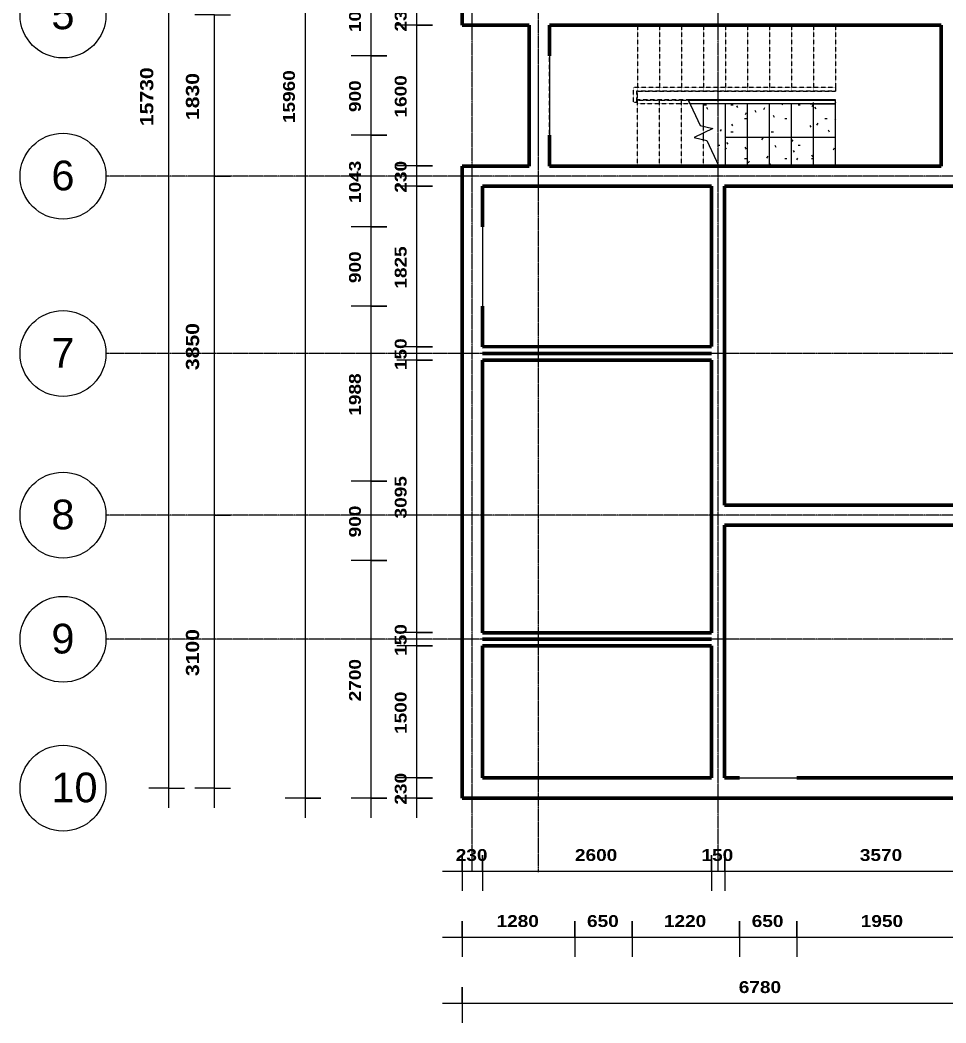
# Model space of a CAD drawing. Header units: millimetres. Extents: x -9443 to 7068, y -12254 to 10391.
# Drawn here: x -9443 to 1069, y -12254 to -864 of the extents above; entities that cross this region are included whole.
import ezdxf

# ---------------------------------------------------------------- set-up
doc = ezdxf.new("R2010")
doc.units = ezdxf.units.MM
doc.linetypes.add('Grid Line', pattern=[22.225, 12.7, -3.175, 3.175, -3.175])
doc.linetypes.add('Overhead', pattern=[3.96875, 2.38125, -1.5875])
for name, color, linetype, lineweight in [('A-ANNO-DIMS', 211, 'Continuous', 9), ('A-ANNO-DIMS-75', 211, 'Continuous', 9), ('A-FLOR-HRAL', 11, 'Continuous', 18), ('A-WALL', 113, 'Continuous', 18), ('S-GRID', 1, 'Continuous', 9), ('S-GRID-IDEN', 1, 'Continuous', 9), ('S-STRS', 31, 'Continuous', 18), ('S-STRS-ANNO', 31, 'Continuous', 18), ('S-STRS-MBND', 31, 'Overhead', 18)]:
    doc.layers.add(name, color=color, linetype=linetype, lineweight=lineweight)
doc.styles.add('Arial', font='arial.ttf', dxfattribs={"height": 337.5})
doc.styles.add('Arial Black', font='', dxfattribs={"height": 135})
doc.styles.add('Arial Black_B', font='ariblk.ttf', dxfattribs={"height": 150})
doc.styles.get('Arial Black').set_extended_font_data('Arial Black')
doc.dimstyles.new('jerry', dxfattribs={"dimscale": 304.8, "dimtxt": 135.476038, "dimasz": 0, "dimexe": 0.738189, "dimexo": 0.0625, "dimgap": 0.246063, "dimtad": 1, "dimdec": 0, "dimzin": 0, "dimdsep": 46, "dimtxsty": 'Arial Black', "dimblk1": 'NONE', "dimblk2": 'NONE', "dimsah": 1, "dimcen": 0.09, "dimdle": 0.738189, "dimazin": 0, "dimtfac": 1, "dimtdec": 4, "dimtix": 1, "dimtmove": 0, "dimatfit": 3, "dimfxl": 0.590551, "dimfxlon": 1, "dimtvp": 1, "dimtolj": 1, "dimtzin": 0, "dimarcsym": 2})
doc.dimstyles.new('jerry_2', dxfattribs={"dimscale": 304.8, "dimtxt": 150.528931, "dimasz": 0, "dimexe": 0.738189, "dimexo": 0.0625, "dimgap": 0.43061, "dimtad": 1, "dimdec": 0, "dimzin": 0, "dimdsep": 46, "dimtxsty": 'Arial Black_B', "dimblk1": 'NONE', "dimblk2": 'NONE', "dimsah": 1, "dimcen": 0.09, "dimdle": 0.738189, "dimazin": 0, "dimtfac": 1, "dimtdec": 4, "dimtix": 1, "dimtmove": 0, "dimatfit": 3, "dimfxl": 0.590551, "dimfxlon": 1, "dimtvp": 1, "dimtolj": 1, "dimtzin": 0, "dimarcsym": 2})
pattern_1 = [(0, (0, 0), (609.6, 152.4), [25.146, -432.054, 25.146, -432.054, -2438.4]), (0, (0, 0), (609.6, 152.4), [-914.4, 25.146, -889.254, 25.146, -432.054, -1066.8]), (0, (0, 0), (609.6, 152.4), [-2286, 25.146, -279.654, 25.146, -736.854]), (120, (228.6, 76.2), (-436.782, 451.729), [25.146, -432.054, 25.146, -432.054, -2438.4]), (120, (228.6, 76.2), (-436.782, 451.729), [-914.4, 25.146, -889.254, 25.146, -432.054, -1066.8]), (120, (228.6, 76.2), (-436.782, 451.729), [-2286, 25.146, -279.654, 25.146, -736.854]), (240, (304.8, 381), (-172.818, -604.129), [25.146, -432.054, 25.146, -432.054, -2438.4]), (240, (304.8, 381), (-172.818, -604.129), [-914.4, 25.146, -889.254, 25.146, -432.054, -1066.8]), (240, (304.8, 381), (-172.818, -604.129), [-2286, 25.146, -279.654, 25.146, -736.854])]

# ---------------------------------------------------------------- blocks, each defined once
blk = doc.blocks.new('Top Rail Type - Top Rail_Internal_-940151-01 - GFL Copy 1')
at = {"layer": 'A-FLOR-HRAL'}
for p, q in [((-183, -1777), (-472, -1777)), ((-472, -1817), (-183, -1817)), ((-434, -1799), (-434, -1795))]:
    blk.add_line(p, q, dxfattribs=at)
at = {"layer": 'A-FLOR-HRAL', "flags": 128}
blk.add_lwpolyline([(-183, -1795), (-183, -1797), (-183, -1799)], dxfattribs=at)
blk = doc.blocks.new('Top Rail Type - Top Rail_Internal_-V1-01 - GFL Copy 1')
at = {"layer": 'A-FLOR-HRAL', "linetype": 'Overhead'}
for p, q in [((-2479, -1626), (-183, -1626)), ((-2479, -1797), (-2479, -1626)), ((-2439, -1666), (-183, -1666)), ((-2439, -1797), (-2439, -1666)), ((-183, -1626), (-183, -1666)), ((-2479, -1797), (-2439, -1797)), ((-2433, -1817), (-2433, -1777)), ((-1856, -1777), (-2433, -1777)), ((-1837, -1817), (-2433, -1817))]:
    blk.add_line(p, q, dxfattribs=at)
at = {"layer": 'A-FLOR-HRAL'}
for p, q in [((-1856, -1777), (-1837, -1817)), ((-183, -1777), (-1856, -1777)), ((-183, -1817), (-1837, -1817)), ((-183, -1817), (-183, -1777))]:
    blk.add_line(p, q, dxfattribs=at)
blk = doc.blocks.new('Grid - M_Grid Head - Circle-45800-01 - GFL Copy 1')
at = {"layer": 'S-GRID-IDEN'}
blk.add_circle((0, 0), 6.5, dxfattribs=at)
blk = doc.blocks.new('DIMBLOCK4-01 - GFL Copy 1')
at = {"layer": 'A-ANNO-DIMS-75', "transparency": 16777216}
for p, q in [((-7234, -6486), (-7459, -6486)), ((-7234, -9811), (-7234, -6486)), ((-7234, -6486), (-7054, -6486)), ((-7234, -9586), (-7459, -9586)), ((-7234, -9586), (-7054, -9586))]:
    blk.add_line(p, q, dxfattribs=at)
at = {"layer": 'A-ANNO-DIMS-75', "color": 0, "transparency": 16777216, "insert": (-7560, -8314), "char_height": 150, "width": 665.87, "attachment_point": 1, "rotation": 90, "line_spacing_factor": 1.180619, "style": 'Arial Black_B'}
blk.add_mtext('3100', dxfattribs=at)
blk = doc.blocks.new('_None')
blk = doc.blocks.new('DIMBLOCK5-01 - GFL Copy 1')
at = {"layer": 'A-ANNO-DIMS-75', "transparency": 16777216}
for p, q in [((-7234, -2636), (-7459, -2636)), ((-7234, -6486), (-7234, -2636)), ((-7234, -2636), (-7054, -2636)), ((-7234, -6486), (-7459, -6486)), ((-7234, -6486), (-7054, -6486))]:
    blk.add_line(p, q, dxfattribs=at)
at = {"layer": 'A-ANNO-DIMS-75', "color": 0, "transparency": 16777216, "insert": (-7560, -4839), "char_height": 150, "width": 665.87, "attachment_point": 1, "rotation": 90, "line_spacing_factor": 1.180619, "style": 'Arial Black_B'}
blk.add_mtext('3850', dxfattribs=at)
blk = doc.blocks.new('DIMBLOCK6-01 - GFL Copy 1')
at = {"layer": 'A-ANNO-DIMS-75', "transparency": 16777216}
for p, q in [((-7234, -806), (-7459, -806)), ((-7234, -2636), (-7234, -806)), ((-7234, -806), (-7054, -806)), ((-7234, -2636), (-7459, -2636)), ((-7234, -2636), (-7054, -2636))]:
    blk.add_line(p, q, dxfattribs=at)
at = {"layer": 'A-ANNO-DIMS-75', "color": 0, "transparency": 16777216, "insert": (-7560, -1999), "char_height": 150, "width": 665.87, "attachment_point": 1, "rotation": 90, "line_spacing_factor": 1.180619, "style": 'Arial Black_B'}
blk.add_mtext('1830', dxfattribs=at)
blk = doc.blocks.new('DIMBLOCK9-01 - GFL Copy 1')
at = {"layer": 'A-ANNO-DIMS-75', "transparency": 16777216}
for p, q in [((-7754, -9811), (-7754, 6369)), ((-7754, 6144), (-7979, 6144)), ((-7754, 6144), (-7574, 6144)), ((-7754, -9586), (-7979, -9586)), ((-7754, -9586), (-7574, -9586))]:
    blk.add_line(p, q, dxfattribs=at)
at = {"layer": 'A-ANNO-DIMS-75', "color": 0, "transparency": 16777216, "insert": (-8080, -2068), "char_height": 150, "width": 832.34, "attachment_point": 1, "rotation": 90, "line_spacing_factor": 1.180619, "style": 'Arial Black_B'}
blk.add_mtext('15730', dxfattribs=at)
blk = doc.blocks.new('DIMBLOCK22-01 - GFL Copy 1')
at = {"layer": 'A-ANNO-DIMS-75', "transparency": 16777216}
for p, q in [((-4423, -10349), (-4423, -10754)), ((-4423, -10529), (-4423, -10349)), ((-4193, -10349), (-4193, -10754)), ((-4193, -10529), (-4193, -10349)), ((-4648, -10529), (-4193, -10529))]:
    blk.add_line(p, q, dxfattribs=at)
at = {"layer": 'A-ANNO-DIMS-75', "color": 0, "transparency": 16777216, "insert": (-4496, -10279), "char_height": 135, "width": 449.46, "attachment_point": 1, "line_spacing_factor": 1.180619, "style": 'Arial Black'}
blk.add_mtext('230', dxfattribs=at)
blk = doc.blocks.new('DIMBLOCK23-01 - GFL Copy 1')
at = {"layer": 'A-ANNO-DIMS-75', "transparency": 16777216}
for p, q in [((-4193, -10349), (-4193, -10754)), ((-4193, -10529), (-4193, -10349)), ((-1593, -10349), (-1593, -10754)), ((-1593, -10529), (-1593, -10349)), ((-4193, -10529), (-1593, -10529))]:
    blk.add_line(p, q, dxfattribs=at)
at = {"layer": 'A-ANNO-DIMS-75', "color": 0, "transparency": 16777216, "insert": (-3143, -10279), "char_height": 135, "width": 599.28, "attachment_point": 1, "line_spacing_factor": 1.180619, "style": 'Arial Black'}
blk.add_mtext('2600', dxfattribs=at)
blk = doc.blocks.new('DIMBLOCK24-01 - GFL Copy 1')
at = {"layer": 'A-ANNO-DIMS-75', "transparency": 16777216}
for p, q in [((-1593, -10349), (-1593, -10754)), ((-1593, -10529), (-1593, -10349)), ((-1443, -10349), (-1443, -10754)), ((-1443, -10529), (-1443, -10349)), ((-1593, -10529), (-1443, -10529))]:
    blk.add_line(p, q, dxfattribs=at)
at = {"layer": 'A-ANNO-DIMS-75', "color": 0, "transparency": 16777216, "insert": (-1706, -10279), "char_height": 135, "width": 449.46, "attachment_point": 1, "line_spacing_factor": 1.180619, "style": 'Arial Black'}
blk.add_mtext('150', dxfattribs=at)
blk = doc.blocks.new('DIMBLOCK25-01 - GFL Copy 1')
at = {"layer": 'A-ANNO-DIMS-75', "transparency": 16777216}
for p, q in [((-1443, -10349), (-1443, -10754)), ((-1443, -10529), (-1443, -10349)), ((2127, -10349), (2127, -10754)), ((2127, -10529), (2127, -10349)), ((-1443, -10529), (2127, -10529))]:
    blk.add_line(p, q, dxfattribs=at)
at = {"layer": 'A-ANNO-DIMS-75', "color": 0, "transparency": 16777216, "insert": (92, -10279), "char_height": 135, "width": 599.28, "attachment_point": 1, "line_spacing_factor": 1.180619, "style": 'Arial Black'}
blk.add_mtext('3570', dxfattribs=at)
blk = doc.blocks.new('DIMBLOCK27-01 - GFL Copy 1')
at = {"layer": 'A-ANNO-DIMS-75', "transparency": 16777216}
for p, q in [((-4423, -11099), (-4423, -11504)), ((-4423, -11279), (-4423, -11099)), ((-3143, -11099), (-3143, -11504)), ((-3143, -11279), (-3143, -11099)), ((-4648, -11279), (-3143, -11279))]:
    blk.add_line(p, q, dxfattribs=at)
at = {"layer": 'A-ANNO-DIMS-75', "color": 0, "transparency": 16777216, "insert": (-4033, -11029), "char_height": 135, "width": 599.28, "attachment_point": 1, "line_spacing_factor": 1.180619, "style": 'Arial Black'}
blk.add_mtext('1280', dxfattribs=at)
blk = doc.blocks.new('DIMBLOCK28-01 - GFL Copy 1')
at = {"layer": 'A-ANNO-DIMS-75', "transparency": 16777216}
for p, q in [((-3143, -11099), (-3143, -11504)), ((-3143, -11279), (-3143, -11099)), ((-2493, -11099), (-2493, -11504)), ((-2493, -11279), (-2493, -11099)), ((-3143, -11279), (-2493, -11279))]:
    blk.add_line(p, q, dxfattribs=at)
at = {"layer": 'A-ANNO-DIMS-75', "color": 0, "transparency": 16777216, "insert": (-3006, -11029), "char_height": 135, "width": 449.46, "attachment_point": 1, "line_spacing_factor": 1.180619, "style": 'Arial Black'}
blk.add_mtext('650', dxfattribs=at)
blk = doc.blocks.new('DIMBLOCK29-01 - GFL Copy 1')
at = {"layer": 'A-ANNO-DIMS-75', "transparency": 16777216}
for p, q in [((-2493, -11099), (-2493, -11504)), ((-2493, -11279), (-2493, -11099)), ((-1273, -11099), (-1273, -11504)), ((-1273, -11279), (-1273, -11099)), ((-2493, -11279), (-1273, -11279))]:
    blk.add_line(p, q, dxfattribs=at)
at = {"layer": 'A-ANNO-DIMS-75', "color": 0, "transparency": 16777216, "insert": (-2133, -11029), "char_height": 135, "width": 599.28, "attachment_point": 1, "line_spacing_factor": 1.180619, "style": 'Arial Black'}
blk.add_mtext('1220', dxfattribs=at)
blk = doc.blocks.new('DIMBLOCK30-01 - GFL Copy 1')
at = {"layer": 'A-ANNO-DIMS-75', "transparency": 16777216}
for p, q in [((-1273, -11099), (-1273, -11504)), ((-1273, -11279), (-1273, -11099)), ((-623, -11099), (-623, -11504)), ((-623, -11279), (-623, -11099)), ((-1273, -11279), (-623, -11279))]:
    blk.add_line(p, q, dxfattribs=at)
at = {"layer": 'A-ANNO-DIMS-75', "color": 0, "transparency": 16777216, "insert": (-1136, -11029), "char_height": 135, "width": 449.46, "attachment_point": 1, "line_spacing_factor": 1.180619, "style": 'Arial Black'}
blk.add_mtext('650', dxfattribs=at)
blk = doc.blocks.new('DIMBLOCK31-01 - GFL Copy 1')
at = {"layer": 'A-ANNO-DIMS-75', "transparency": 16777216}
for p, q in [((-623, -11099), (-623, -11504)), ((-623, -11279), (-623, -11099)), ((1327, -11099), (1327, -11504)), ((1327, -11279), (1327, -11099)), ((-623, -11279), (1327, -11279))]:
    blk.add_line(p, q, dxfattribs=at)
at = {"layer": 'A-ANNO-DIMS-75', "color": 0, "transparency": 16777216, "insert": (102, -11029), "char_height": 135, "width": 599.28, "attachment_point": 1, "line_spacing_factor": 1.180619, "style": 'Arial Black'}
blk.add_mtext('1950', dxfattribs=at)
blk = doc.blocks.new('DIMBLOCK34-01 - GFL Copy 1')
at = {"layer": 'A-ANNO-DIMS-75', "transparency": 16777216}
for p, q in [((-4423, -11849), (-4423, -12254)), ((-4423, -12029), (-4423, -11849)), ((2357, -11849), (2357, -12254)), ((2357, -12029), (2357, -11849)), ((-4648, -12029), (2582, -12029))]:
    blk.add_line(p, q, dxfattribs=at)
at = {"layer": 'A-ANNO-DIMS-75', "color": 0, "transparency": 16777216, "insert": (-1283, -11779), "char_height": 135, "width": 599.28, "attachment_point": 1, "line_spacing_factor": 1.180619, "style": 'Arial Black'}
blk.add_mtext('6780', dxfattribs=at)
blk = doc.blocks.new('DIMBLOCK35-01 - GFL Copy 1')
at = {"layer": 'A-ANNO-DIMS-75', "transparency": 16777216}
for p, q in [((-4759, -9471), (-5164, -9471)), ((-4939, -9926), (-4939, -9471)), ((-4939, -9471), (-4759, -9471)), ((-4759, -9701), (-5164, -9701)), ((-4939, -9701), (-4759, -9701))]:
    blk.add_line(p, q, dxfattribs=at)
at = {"layer": 'A-ANNO-DIMS-75', "color": 0, "transparency": 16777216, "insert": (-5189, -9774), "char_height": 135, "width": 449.46, "attachment_point": 1, "rotation": 90, "line_spacing_factor": 1.180619, "style": 'Arial Black'}
blk.add_mtext('230', dxfattribs=at)
blk = doc.blocks.new('DIMBLOCK36-01 - GFL Copy 1')
at = {"layer": 'A-ANNO-DIMS-75', "transparency": 16777216}
for p, q in [((-4759, -7971), (-5164, -7971)), ((-4939, -9471), (-4939, -7971)), ((-4939, -7971), (-4759, -7971)), ((-4759, -9471), (-5164, -9471)), ((-4939, -9471), (-4759, -9471))]:
    blk.add_line(p, q, dxfattribs=at)
at = {"layer": 'A-ANNO-DIMS-75', "color": 0, "transparency": 16777216, "insert": (-5189, -8971), "char_height": 135, "width": 599.28, "attachment_point": 1, "rotation": 90, "line_spacing_factor": 1.180619, "style": 'Arial Black'}
blk.add_mtext('1500', dxfattribs=at)
blk = doc.blocks.new('DIMBLOCK37-01 - GFL Copy 1')
at = {"layer": 'A-ANNO-DIMS-75', "transparency": 16777216}
for p, q in [((-4759, -7821), (-5164, -7821)), ((-4939, -7971), (-4939, -7821)), ((-4939, -7821), (-4759, -7821)), ((-4759, -7971), (-5164, -7971)), ((-4939, -7971), (-4759, -7971))]:
    blk.add_line(p, q, dxfattribs=at)
at = {"layer": 'A-ANNO-DIMS-75', "color": 0, "transparency": 16777216, "insert": (-5189, -8084), "char_height": 135, "width": 449.46, "attachment_point": 1, "rotation": 90, "line_spacing_factor": 1.180619, "style": 'Arial Black'}
blk.add_mtext('150', dxfattribs=at)
blk = doc.blocks.new('DIMBLOCK38-01 - GFL Copy 1')
at = {"layer": 'A-ANNO-DIMS-75', "transparency": 16777216}
for p, q in [((-4759, -4726), (-5164, -4726)), ((-4939, -7821), (-4939, -4726)), ((-4939, -4726), (-4759, -4726)), ((-4759, -7821), (-5164, -7821)), ((-4939, -7821), (-4759, -7821))]:
    blk.add_line(p, q, dxfattribs=at)
at = {"layer": 'A-ANNO-DIMS-75', "color": 0, "transparency": 16777216, "insert": (-5189, -6524), "char_height": 135, "width": 599.28, "attachment_point": 1, "rotation": 90, "line_spacing_factor": 1.180619, "style": 'Arial Black'}
blk.add_mtext('3095', dxfattribs=at)
blk = doc.blocks.new('DIMBLOCK39-01 - GFL Copy 1')
at = {"layer": 'A-ANNO-DIMS-75', "transparency": 16777216}
for p, q in [((-4759, -4576), (-5164, -4576)), ((-4939, -4726), (-4939, -4576)), ((-4939, -4576), (-4759, -4576)), ((-4759, -4726), (-5164, -4726)), ((-4939, -4726), (-4759, -4726))]:
    blk.add_line(p, q, dxfattribs=at)
at = {"layer": 'A-ANNO-DIMS-75', "color": 0, "transparency": 16777216, "insert": (-5189, -4839), "char_height": 135, "width": 449.46, "attachment_point": 1, "rotation": 90, "line_spacing_factor": 1.180619, "style": 'Arial Black'}
blk.add_mtext('150', dxfattribs=at)
blk = doc.blocks.new('DIMBLOCK40-01 - GFL Copy 1')
at = {"layer": 'A-ANNO-DIMS-75', "transparency": 16777216}
for p, q in [((-4759, -2751), (-5164, -2751)), ((-4939, -4576), (-4939, -2751)), ((-4939, -2751), (-4759, -2751)), ((-4759, -4576), (-5164, -4576)), ((-4939, -4576), (-4759, -4576))]:
    blk.add_line(p, q, dxfattribs=at)
at = {"layer": 'A-ANNO-DIMS-75', "color": 0, "transparency": 16777216, "insert": (-5189, -3914), "char_height": 135, "width": 599.28, "attachment_point": 1, "rotation": 90, "line_spacing_factor": 1.180619, "style": 'Arial Black'}
blk.add_mtext('1825', dxfattribs=at)
blk = doc.blocks.new('DIMBLOCK41-01 - GFL Copy 1')
at = {"layer": 'A-ANNO-DIMS-75', "transparency": 16777216}
for p, q in [((-4759, -2521), (-5164, -2521)), ((-4939, -2751), (-4939, -2521)), ((-4939, -2521), (-4759, -2521)), ((-4759, -2751), (-5164, -2751)), ((-4939, -2751), (-4759, -2751))]:
    blk.add_line(p, q, dxfattribs=at)
at = {"layer": 'A-ANNO-DIMS-75', "color": 0, "transparency": 16777216, "insert": (-5189, -2824), "char_height": 135, "width": 449.46, "attachment_point": 1, "rotation": 90, "line_spacing_factor": 1.180619, "style": 'Arial Black'}
blk.add_mtext('230', dxfattribs=at)
blk = doc.blocks.new('DIMBLOCK42-01 - GFL Copy 1')
at = {"layer": 'A-ANNO-DIMS-75', "transparency": 16777216}
for p, q in [((-4759, -921), (-5164, -921)), ((-4939, -2521), (-4939, -921)), ((-4939, -921), (-4759, -921)), ((-4759, -2521), (-5164, -2521)), ((-4939, -2521), (-4759, -2521))]:
    blk.add_line(p, q, dxfattribs=at)
at = {"layer": 'A-ANNO-DIMS-75', "color": 0, "transparency": 16777216, "insert": (-5189, -1971), "char_height": 135, "width": 599.28, "attachment_point": 1, "rotation": 90, "line_spacing_factor": 1.180619, "style": 'Arial Black'}
blk.add_mtext('1600', dxfattribs=at)
blk = doc.blocks.new('DIMBLOCK43-01 - GFL Copy 1')
at = {"layer": 'A-ANNO-DIMS-75', "transparency": 16777216}
for p, q in [((-4759, -691), (-5164, -691)), ((-4939, -921), (-4939, -691)), ((-4939, -691), (-4759, -691)), ((-4759, -921), (-5164, -921)), ((-4939, -921), (-4759, -921))]:
    blk.add_line(p, q, dxfattribs=at)
at = {"layer": 'A-ANNO-DIMS-75', "color": 0, "transparency": 16777216, "insert": (-5189, -994), "char_height": 135, "width": 449.46, "attachment_point": 1, "rotation": 90, "line_spacing_factor": 1.180619, "style": 'Arial Black'}
blk.add_mtext('230', dxfattribs=at)
blk = doc.blocks.new('DIMBLOCK54-01 - GFL Copy 1')
at = {"layer": 'A-ANNO-DIMS-75', "transparency": 16777216}
for p, q in [((-5279, -229), (-5684, -229)), ((-5459, -229), (-5459, -1271)), ((-5459, -229), (-5279, -229)), ((-5279, -1271), (-5684, -1271)), ((-5459, -1271), (-5279, -1271))]:
    blk.add_line(p, q, dxfattribs=at)
at = {"layer": 'A-ANNO-DIMS-75', "color": 0, "transparency": 16777216, "insert": (-5708, -1000), "char_height": 135, "width": 599.28, "attachment_point": 1, "rotation": 90, "line_spacing_factor": 1.180619, "style": 'Arial Black'}
blk.add_mtext('1043', dxfattribs=at)
blk = doc.blocks.new('DIMBLOCK55-01 - GFL Copy 1')
at = {"layer": 'A-ANNO-DIMS-75', "transparency": 16777216}
for p, q in [((-5279, -1271), (-5684, -1271)), ((-5459, -1271), (-5459, -2171)), ((-5459, -1271), (-5279, -1271)), ((-5279, -2171), (-5684, -2171)), ((-5459, -2171), (-5279, -2171))]:
    blk.add_line(p, q, dxfattribs=at)
at = {"layer": 'A-ANNO-DIMS-75', "color": 0, "transparency": 16777216, "insert": (-5708, -1909), "char_height": 135, "width": 449.46, "attachment_point": 1, "rotation": 90, "line_spacing_factor": 1.180619, "style": 'Arial Black'}
blk.add_mtext('900', dxfattribs=at)
blk = doc.blocks.new('DIMBLOCK56-01 - GFL Copy 1')
at = {"layer": 'A-ANNO-DIMS-75', "transparency": 16777216}
for p, q in [((-5279, -2171), (-5684, -2171)), ((-5459, -2171), (-5459, -3214)), ((-5459, -2171), (-5279, -2171)), ((-5279, -3214), (-5684, -3214)), ((-5459, -3214), (-5279, -3214))]:
    blk.add_line(p, q, dxfattribs=at)
at = {"layer": 'A-ANNO-DIMS-75', "color": 0, "transparency": 16777216, "insert": (-5708, -2942), "char_height": 135, "width": 599.28, "attachment_point": 1, "rotation": 90, "line_spacing_factor": 1.180619, "style": 'Arial Black'}
blk.add_mtext('1043', dxfattribs=at)
blk = doc.blocks.new('DIMBLOCK57-01 - GFL Copy 1')
at = {"layer": 'A-ANNO-DIMS-75', "transparency": 16777216}
for p, q in [((-5279, -3214), (-5684, -3214)), ((-5459, -3214), (-5459, -4114)), ((-5459, -3214), (-5279, -3214)), ((-5279, -4114), (-5684, -4114)), ((-5459, -4114), (-5279, -4114))]:
    blk.add_line(p, q, dxfattribs=at)
at = {"layer": 'A-ANNO-DIMS-75', "color": 0, "transparency": 16777216, "insert": (-5708, -3851), "char_height": 135, "width": 449.46, "attachment_point": 1, "rotation": 90, "line_spacing_factor": 1.180619, "style": 'Arial Black'}
blk.add_mtext('900', dxfattribs=at)
blk = doc.blocks.new('DIMBLOCK58-01 - GFL Copy 1')
at = {"layer": 'A-ANNO-DIMS-75', "transparency": 16777216}
for p, q in [((-5279, -4114), (-5684, -4114)), ((-5459, -4114), (-5459, -6101)), ((-5459, -4114), (-5279, -4114)), ((-5279, -6101), (-5684, -6101)), ((-5459, -6101), (-5279, -6101))]:
    blk.add_line(p, q, dxfattribs=at)
at = {"layer": 'A-ANNO-DIMS-75', "color": 0, "transparency": 16777216, "insert": (-5708, -5357), "char_height": 135, "width": 599.28, "attachment_point": 1, "rotation": 90, "line_spacing_factor": 1.180619, "style": 'Arial Black'}
blk.add_mtext('1988', dxfattribs=at)
blk = doc.blocks.new('DIMBLOCK59-01 - GFL Copy 1')
at = {"layer": 'A-ANNO-DIMS-75', "transparency": 16777216}
for p, q in [((-5279, -6101), (-5684, -6101)), ((-5459, -6101), (-5459, -7001)), ((-5459, -6101), (-5279, -6101)), ((-5279, -7001), (-5684, -7001)), ((-5459, -7001), (-5279, -7001))]:
    blk.add_line(p, q, dxfattribs=at)
at = {"layer": 'A-ANNO-DIMS-75', "color": 0, "transparency": 16777216, "insert": (-5708, -6739), "char_height": 135, "width": 449.46, "attachment_point": 1, "rotation": 90, "line_spacing_factor": 1.180619, "style": 'Arial Black'}
blk.add_mtext('900', dxfattribs=at)
blk = doc.blocks.new('DIMBLOCK60-01 - GFL Copy 1')
at = {"layer": 'A-ANNO-DIMS-75', "transparency": 16777216}
for p, q in [((-5279, -7001), (-5684, -7001)), ((-5459, -7001), (-5459, -9926)), ((-5459, -7001), (-5279, -7001)), ((-5279, -9701), (-5684, -9701)), ((-5459, -9701), (-5279, -9701))]:
    blk.add_line(p, q, dxfattribs=at)
at = {"layer": 'A-ANNO-DIMS-75', "color": 0, "transparency": 16777216, "insert": (-5708, -8601), "char_height": 135, "width": 599.28, "attachment_point": 1, "rotation": 90, "line_spacing_factor": 1.180619, "style": 'Arial Black'}
blk.add_mtext('2700', dxfattribs=at)
blk = doc.blocks.new('DIMBLOCK61-01 - GFL Copy 1')
at = {"layer": 'A-ANNO-DIMS-75', "transparency": 16777216}
for p, q in [((-6207, 6484), (-6207, -9926)), ((-6027, 6259), (-6432, 6259)), ((-6207, 6259), (-6027, 6259)), ((-6027, -9701), (-6432, -9701)), ((-6207, -9701), (-6027, -9701))]:
    blk.add_line(p, q, dxfattribs=at)
at = {"layer": 'A-ANNO-DIMS-75', "color": 0, "transparency": 16777216, "insert": (-6457, -2034), "char_height": 135, "width": 749.1, "attachment_point": 1, "rotation": 90, "line_spacing_factor": 1.180619, "style": 'Arial Black'}
blk.add_mtext('15960', dxfattribs=at)

msp = doc.modelspace()

# ---------------------------------------------------------------- hatches: boundary and pattern name
at = {"layer": 'S-STRS'}
h = msp.add_hatch(dxfattribs=at)
h.set_pattern_fill('FP_2', color=256, style=0, pattern_type=2)
h.set_pattern_definition(pattern_1)
h.paths.add_polyline_path([(-1443.4, -2521.4), (-1433.4, -2521.4), (-1433.4, -1816.8), (-1683.4, -1816.8), (-1683.4, -2071), (-1577.2, -2096.9), (-1683.4, -2146.4), (-1683.4, -2221.7), (-1643.8, -2231.4), (-1508.5, -2521.4)], flags=0)
h.paths.add_polyline_path([(-1683.4, -1776.8), (-1433.4, -1776.8), (-1433.4, -1771.4), (-1683.4, -1771.4)], flags=0)
h = msp.add_hatch(dxfattribs=at)
h.set_pattern_fill('FP_2', color=256, style=0, pattern_type=2)
h.set_pattern_definition(pattern_1)
h.paths.add_polyline_path([(-1183.4, -2521.4), (-1183.4, -1816.8), (-1433.4, -1816.8), (-1433.4, -2521.4)], flags=0)
h.paths.add_polyline_path([(-1433.4, -1776.8), (-1183.4, -1776.8), (-1183.4, -1771.4), (-1433.4, -1771.4)], flags=0)
h = msp.add_hatch(dxfattribs=at)
h.set_pattern_fill('FP_2', color=256, style=0, pattern_type=2)
h.set_pattern_definition(pattern_1)
h.paths.add_polyline_path([(-933.4, -2521.4), (-933.4, -1816.8), (-1183.4, -1816.8), (-1183.4, -2521.4)], flags=0)
h.paths.add_polyline_path([(-1183.4, -1776.8), (-933.4, -1776.8), (-933.4, -1771.4), (-1183.4, -1771.4)], flags=0)
h = msp.add_hatch(dxfattribs=at)
h.set_pattern_fill('FP_2', color=256, style=0, pattern_type=2)
h.set_pattern_definition(pattern_1)
h.paths.add_polyline_path([(-683.4, -2521.4), (-683.4, -1816.8), (-933.4, -1816.8), (-933.4, -2521.4), (-858.5, -2521.4)], flags=0)
h.paths.add_polyline_path([(-933.4, -1776.8), (-683.4, -1776.8), (-683.4, -1771.4), (-933.4, -1771.4)], flags=0)
h = msp.add_hatch(dxfattribs=at)
h.set_pattern_fill('FP_2', color=256, style=0, pattern_type=2)
h.set_pattern_definition(pattern_1)
h.paths.add_polyline_path([(-433.4, -2521.4), (-433.4, -1816.8), (-683.4, -1816.8), (-683.4, -2521.4)], flags=0)
h.paths.add_polyline_path([(-503.6, -1776.8), (-433.4, -1776.8), (-433.4, -1771.4), (-683.4, -1771.4), (-683.4, -1776.8)], flags=0)
h = msp.add_hatch(dxfattribs=at)
h.set_pattern_fill('FP_2', color=256, style=0, pattern_type=2)
h.set_pattern_definition(pattern_1)
h.paths.add_polyline_path([(-183.4, -2521.4), (-183.4, -1816.8), (-433.4, -1816.8), (-433.4, -2521.4)], flags=0)
h.paths.add_polyline_path([(-237.5, -1776.8), (-183.4, -1776.8), (-183.4, -1771.4), (-433.4, -1771.4), (-433.4, -1776.8), (-326.2, -1776.8)], flags=0)

# ---------------------------------------------------------------- linework, layer by layer
at = {"layer": 'A-WALL', "lineweight": 50}
for p, q in [((-4423.4, -228.9), (-4423.4, -921.4)), ((-4423.4, -921.4), (-3663.4, -921.4)), ((-3663.4, -921.4), (-3663.4, -1271.4)), ((-3433.4, -1271.4), (-3433.4, -921.4)), ((-3433.4, -921.4), (1016.6, -921.4)), ((1016.6, -921.4), (1016.6, -1521.4)), ((-3663.4, -1271.4), (-3663.4, -2521.4)), ((1016.6, -1521.4), (1016.6, -2521.4)), ((-3433.4, -2521.4), (-3433.4, -2171.4)), ((-4423.4, -2521.4), (-4423.4, -9701.4)), ((-3663.4, -2521.4), (-4423.4, -2521.4)), ((1016.6, -2521.4), (-3433.4, -2521.4)), ((-4193.4, -3213.9), (-4193.4, -2751.4)), ((-4193.4, -2751.4), (-1593.4, -2751.4)), ((-1593.4, -2751.4), (-1593.4, -4570.4)), ((-1593.4, -2751.4), (-1593.4, -2770.4)), ((-1443.4, -2751.4), (2126.6, -2751.4)), ((-1443.4, -6371.4), (-1443.4, -2751.4)), ((-4193.4, -4576.4), (-4193.4, -4113.9)), ((-1593.4, -4570.4), (-4193.4, -4576.4)), ((-4193.4, -4651.4), (-1593.4, -4651.4)), ((-4193.4, -4746.4), (-4193.4, -4726.4)), ((-4193.4, -4726.4), (-1593.4, -4726.4)), ((-4193.4, -7821.4), (-4193.4, -4746.4)), ((-1593.4, -4726.4), (-1593.4, -7821.4)), ((-413.4, -6371.4), (-1443.4, -6371.4)), ((2126.6, -6371.4), (-413.4, -6371.4)), ((-1443.4, -6601.4), (-413.4, -6601.4)), ((-1443.4, -8791.4), (-1443.4, -6601.4)), ((-413.4, -6601.4), (2126.6, -6601.4)), ((-4193.4, -7821.4), (-1593.4, -7821.4)), ((-1593.4, -7821.4), (-1599.4, -7821.4)), ((-4193.4, -7896.4), (-1593.4, -7896.4)), ((-4193.4, -9471.4), (-4193.4, -7971.4)), ((-4193.4, -7971.4), (-1593.4, -7971.4)), ((-1593.4, -7971.4), (-1593.4, -8791.4)), ((-1593.4, -8791.4), (-1593.4, -9471.4)), ((-1443.4, -9471.4), (-1443.4, -8791.4)), ((-1593.4, -9471.4), (-4193.4, -9471.4)), ((-1273.4, -9471.4), (-1443.4, -9471.4)), ((2126.6, -9471.4), (-623.4, -9471.4)), ((-4423.4, -9701.4), (-2493.4, -9701.4)), ((-2493.4, -9701.4), (-623.4, -9701.4)), ((-623.4, -9701.4), (2356.6, -9701.4))]:
    msp.add_line(p, q, dxfattribs=at)
at = {"layer": 'A-WALL'}
for p, q in [((-3433.4, -1271.4), (-3433.4, -2171.4)), ((-4193.4, -3213.9), (-4193.4, -4113.9)), ((-3143.4, -9471.4), (-2940.3, -9471.4)), ((-1273.4, -9471.4), (-623.4, -9471.4))]:
    msp.add_line(p, q, dxfattribs=at)
at = {"layer": 'S-GRID', "linetype": 'Grid Line'}
for p, q in [((-4308.4, -10533.4), (-4308.4, 9415.8)), ((-3558.4, -10542.8), (-3558.4, 9406.4)), ((-1518.4, -10533.4), (-1518.4, 9415.8)), ((2943.5, -2636.4), (-8467.6, -2636.4)), ((2943.5, -4651.4), (-8467.6, -4651.4)), ((2943.5, -6486.4), (-8467.6, -6486.4)), ((2943.5, -7896.4), (-8467.6, -7896.4))]:
    msp.add_line(p, q, dxfattribs=at)
at = {"layer": 'S-STRS'}
for p, q in [((-1683.4, -1771.4), (-1858.3, -1771.4)), ((-1433.4, -1771.4), (-1683.4, -1771.4)), ((-1683.4, -1776.8), (-1683.4, -1771.4)), ((-1683.4, -2071), (-1683.4, -1816.8)), ((-1183.4, -1771.4), (-1433.4, -1771.4)), ((-1433.4, -1776.8), (-1433.4, -1771.4)), ((-1433.4, -2521.4), (-1433.4, -1816.8)), ((-933.4, -1771.4), (-1183.4, -1771.4)), ((-1183.4, -1776.8), (-1183.4, -1771.4)), ((-1183.4, -2521.4), (-1183.4, -1816.8)), ((-683.4, -1771.4), (-933.4, -1771.4)), ((-933.4, -1776.8), (-933.4, -1771.4)), ((-933.4, -2521.4), (-933.4, -1816.8)), ((-433.4, -1771.4), (-683.4, -1771.4)), ((-683.4, -1776.8), (-683.4, -1771.4)), ((-683.4, -2521.4), (-683.4, -1816.8)), ((-183.4, -1771.4), (-433.4, -1771.4)), ((-433.4, -1776.8), (-433.4, -1771.4)), ((-433.4, -2521.4), (-433.4, -1816.8)), ((-183.4, -1776.8), (-183.4, -1771.4)), ((-183.4, -2521.4), (-183.4, -1816.8)), ((-1683.4, -2221.7), (-1683.4, -2146.4))]:
    msp.add_line(p, q, dxfattribs=at)
at = {"layer": 'S-STRS', "linetype": 'Overhead'}
for p, q in [((-1683.4, -1776.8), (-1683.4, -1771.4)), ((-1683.4, -2071), (-1683.4, -1816.8)), ((-1433.4, -1776.8), (-1433.4, -1771.4)), ((-1433.4, -2521.4), (-1433.4, -1816.8)), ((-1183.4, -1776.8), (-1183.4, -1771.4)), ((-1183.4, -2521.4), (-1183.4, -1816.8)), ((-933.4, -1776.8), (-933.4, -1771.4)), ((-933.4, -2521.4), (-933.4, -1816.8)), ((-683.4, -1776.8), (-683.4, -1771.4)), ((-683.4, -2521.4), (-683.4, -1816.8)), ((-433.4, -1776.8), (-433.4, -1771.4)), ((-433.4, -2521.4), (-433.4, -1816.8)), ((-183.4, -1776.8), (-183.4, -1771.4)), ((-183.4, -2521.4), (-183.4, -1816.8)), ((-1683.4, -2221.7), (-1683.4, -2146.4))]:
    msp.add_line(p, q, dxfattribs=at)
at = {"layer": 'S-STRS-ANNO'}
for p, q in [((-1433.4, -2196.4), (-1435.1, -2196.4)), ((-1183.4, -2196.4), (-1433.4, -2196.4)), ((-933.4, -2196.4), (-1183.4, -2196.4)), ((-683.4, -2196.4), (-933.4, -2196.4)), ((-433.4, -2196.4), (-683.4, -2196.4)), ((-183.4, -2196.4), (-433.4, -2196.4))]:
    msp.add_line(p, q, dxfattribs=at)
at = {"layer": 'S-STRS-MBND'}
for p, q in [((-3558.4, -2521.4), (-3558.4, -921.4)), ((-3433.4, -921.4), (-183.4, -921.4)), ((-3433.4, -2521.4), (-3433.4, -921.4)), ((-2433.4, -921.4), (-2433.4, -1671.4)), ((-2433.4, -921.4), (-2433.4, -1671.4)), ((-2183.4, -921.4), (-2183.4, -1671.4)), ((-2183.4, -921.4), (-2183.4, -1671.4)), ((-1933.4, -921.4), (-1933.4, -1671.4)), ((-1933.4, -921.4), (-1933.4, -1671.4)), ((-1683.4, -921.4), (-1683.4, -1671.4)), ((-1683.4, -921.4), (-1683.4, -1671.4)), ((-1433.4, -921.4), (-1433.4, -1671.4)), ((-1433.4, -921.4), (-1433.4, -1671.4)), ((-1183.4, -921.4), (-1183.4, -1671.4)), ((-1183.4, -921.4), (-1183.4, -1671.4)), ((-933.4, -921.4), (-933.4, -1671.4)), ((-933.4, -921.4), (-933.4, -1671.4)), ((-683.4, -921.4), (-683.4, -1671.4)), ((-683.4, -921.4), (-683.4, -1671.4)), ((-433.4, -921.4), (-433.4, -1671.4)), ((-433.4, -921.4), (-433.4, -1671.4)), ((-183.4, -921.4), (-183.4, -1671.4)), ((-2433.4, -1671.4), (-183.4, -1671.4)), ((-2433.4, -1771.4), (-2433.4, -1671.4)), ((-1858.3, -1771.4), (-2433.4, -1771.4)), ((-2433.4, -2521.4), (-2433.4, -1771.4)), ((-2433.4, -2521.4), (-2433.4, -1771.4)), ((-2183.4, -2521.4), (-2183.4, -1771.4)), ((-2183.4, -2521.4), (-2183.4, -1771.4)), ((-1933.4, -2521.4), (-1933.4, -1771.4)), ((-1933.4, -2521.4), (-1933.4, -1771.4)), ((-1683.4, -2146.4), (-1683.4, -2071)), ((-1683.4, -2146.4), (-1683.4, -2071)), ((-1683.4, -2521.4), (-1683.4, -2221.7)), ((-1683.4, -2521.4), (-1683.4, -2221.7)), ((-3167.6, -2521.4), (-3433.4, -2521.4))]:
    msp.add_line(p, q, dxfattribs=at)
at = {"layer": 'S-STRS-MBND', "linetype": 'Continuous'}
for p, q in [((-1858.3, -1771.4), (-1723, -2061.4)), ((-1577.2, -2096.9), (-1789.6, -2195.9)), ((-1723, -2061.4), (-1577.2, -2096.9)), ((-1789.6, -2195.9), (-1643.8, -2231.4)), ((-1643.8, -2231.4), (-1508.5, -2521.4))]:
    msp.add_line(p, q, dxfattribs=at)

# ---------------------------------------------------------------- block references
at = {"layer": 'A-FLOR-HRAL'}
for name in ['Top Rail Type - Top Rail_Internal_-V1-01 - GFL Copy 1', 'Top Rail Type - Top Rail_Internal_-940151-01 - GFL Copy 1']:
    msp.add_blockref(name, (0, 0), dxfattribs=at)
at = {"layer": 'S-GRID-IDEN', "xscale": 74.99999999999996, "yscale": 74.99999999999996, "zscale": 74.99999999999996}
for p, rotation in [((-8955.1, -806.4), 89.99999999999982), ((-8955.1, -2636.4), 89.99999999999982), ((-8955.1, -4651.4), 89.99999999999984), ((-8955.1, -6486.4), 89.99999999999982), ((-8955.1, -7896.4), 89.99999999999984), ((-8955.1, -9586.4), 89.99999999999982)]:
    msp.add_blockref('Grid - M_Grid Head - Circle-45800-01 - GFL Copy 1', p, dxfattribs=dict(at, rotation=rotation))

# ---------------------------------------------------------------- texts
at = {"layer": 'S-GRID-IDEN', "char_height": 337.5, "width": 318.671, "attachment_point": 1, "style": 'Arial'}
for s, insert in [('5', (-9087.1, -630.1)), ('6', (-9087.1, -2460.1)), ('7', (-9087.1, -4475.1)), ('8', (-9087.1, -6310.1)), ('9', (-9087.1, -7720.1)), ('10', (-9087.1, -9410.1))]:
    msp.add_mtext(s, dxfattribs=dict(at, insert=insert))

# ---------------------------------------------------------------- dimensions: what is measured, and where the dimension line sits
at = {"layer": 'A-ANNO-DIMS'}
for base, p1, p2, dimstyle, override, picture, middle in [((-6207, -9701.4), (-6027, 6258.6), (-6027, -9701.4), 'jerry', {"dimpost": '<>', "dimfxl": 15960}, 'DIMBLOCK61-01 - GFL Copy 1', (-6351.8, -1721.4)), ((-7754, 6143.6), (-7574, -9586.4), (-7574, 6143.6), 'jerry_2', {"dimpost": '<>', "dimfxl": 15730}, 'DIMBLOCK9-01 - GFL Copy 1', (-7962.8, -1721.4)), ((-5458.5197329, -1271.3862875), (-5278.5197329, -228.8862875), (-5278.5197329, -1271.3862875), 'jerry', {"dimpost": '<>', "dimfxl": 1042.5}, 'DIMBLOCK54-01 - GFL Copy 1', (-5603.3219161, -750.1362875)), ((-4938.7, -691.4), (-4758.7, -921.4), (-4758.7, -691.4), 'jerry', {"dimpost": '<>', "dimfxl": 230}, 'DIMBLOCK43-01 - GFL Copy 1', (-5083.5, -806.4)), ((-7234.2, -806.4), (-7054.2, -2636.4), (-7054.2, -806.4), 'jerry_2', {"dimpost": '<>', "dimfxl": 1830}, 'DIMBLOCK6-01 - GFL Copy 1', (-7443, -1721.4)), ((-4938.7, -921.4), (-4758.7, -2521.4), (-4758.7, -921.4), 'jerry', {"dimpost": '<>', "dimfxl": 1600}, 'DIMBLOCK42-01 - GFL Copy 1', (-5083.5, -1721.4)), ((-5458.5, -2171.4), (-5278.5, -1271.4), (-5278.5, -2171.4), 'jerry', {"dimpost": '<>', "dimfxl": 900}, 'DIMBLOCK55-01 - GFL Copy 1', (-5603.3, -1721.4)), ((-5458.5197329, -3213.8862875), (-5278.5197329, -2171.3862875), (-5278.5197329, -3213.8862875), 'jerry', {"dimpost": '<>', "dimfxl": 1042.5}, 'DIMBLOCK56-01 - GFL Copy 1', (-5603.3219161, -2692.6362875)), ((-4938.7, -2521.4), (-4758.7, -2751.4), (-4758.7, -2521.4), 'jerry', {"dimpost": '<>', "dimfxl": 230}, 'DIMBLOCK41-01 - GFL Copy 1', (-5083.5, -2636.4)), ((-7234.2, -2636.4), (-7054.2, -6486.4), (-7054.2, -2636.4), 'jerry_2', {"dimpost": '<>', "dimfxl": 3850}, 'DIMBLOCK5-01 - GFL Copy 1', (-7443, -4561.4)), ((-4938.7, -2751.4), (-4758.7, -4576.4), (-4758.7, -2751.4), 'jerry', {"dimpost": '<>', "dimfxl": 1825}, 'DIMBLOCK40-01 - GFL Copy 1', (-5083.5, -3663.9)), ((-5458.5, -4113.9), (-5278.5, -3213.9), (-5278.5, -4113.9), 'jerry', {"dimpost": '<>', "dimfxl": 900}, 'DIMBLOCK57-01 - GFL Copy 1', (-5603.3, -3663.9)), ((-5458.5197329, -6101.3862875), (-5278.5197329, -4113.8862875), (-5278.5197329, -6101.3862875), 'jerry', {"dimpost": '<>', "dimfxl": 1987.5}, 'DIMBLOCK58-01 - GFL Copy 1', (-5603.3219161, -5107.6362875)), ((-4938.7, -4576.4), (-4758.7, -4726.4), (-4758.7, -4576.4), 'jerry', {"dimpost": '<>', "dimfxl": 150}, 'DIMBLOCK39-01 - GFL Copy 1', (-5083.5, -4651.4)), ((-4938.7, -4726.4), (-4758.7, -7821.4), (-4758.7, -4726.4), 'jerry', {"dimpost": '<>', "dimfxl": 3095}, 'DIMBLOCK38-01 - GFL Copy 1', (-5083.5, -6273.9)), ((-5458.5, -7001.4), (-5278.5, -6101.4), (-5278.5, -7001.4), 'jerry', {"dimpost": '<>', "dimfxl": 900}, 'DIMBLOCK59-01 - GFL Copy 1', (-5603.3, -6551.4)), ((-7234.2, -6486.4), (-7054.2, -9586.4), (-7054.2, -6486.4), 'jerry_2', {"dimpost": '<>', "dimfxl": 3100}, 'DIMBLOCK4-01 - GFL Copy 1', (-7443, -8036.4)), ((-5458.5, -9701.4), (-5278.5, -7001.4), (-5278.5, -9701.4), 'jerry', {"dimpost": '<>', "dimfxl": 2700}, 'DIMBLOCK60-01 - GFL Copy 1', (-5603.3, -8351.4)), ((-4938.7, -7821.4), (-4758.7, -7971.4), (-4758.7, -7821.4), 'jerry', {"dimpost": '<>', "dimfxl": 150}, 'DIMBLOCK37-01 - GFL Copy 1', (-5083.5, -7896.4)), ((-4938.7, -7971.4), (-4758.7, -9471.4), (-4758.7, -7971.4), 'jerry', {"dimpost": '<>', "dimfxl": 1500}, 'DIMBLOCK36-01 - GFL Copy 1', (-5083.5, -8721.4)), ((-4938.7, -9471.4), (-4758.7, -9701.4), (-4758.7, -9471.4), 'jerry', {"dimpost": '<>', "dimfxl": 230}, 'DIMBLOCK35-01 - GFL Copy 1', (-5083.5, -9586.4))]:
    dim = msp.add_linear_dim(base=base, p1=p1, p2=p2, angle=90, dimstyle=dimstyle, override=override, dxfattribs=at)
    dim.commit()
    dim.dimension.update_dxf_attribs({"geometry": picture, "text_midpoint": middle})
for base, p1, p2, override, picture, middle in [((-4193.4, -10528.6), (-4423.4, -10348.6), (-4193.4, -10348.6), {"dimpost": '<>', "dimfxl": 230}, 'DIMBLOCK22-01 - GFL Copy 1', (-4308.4, -10383.8)), ((-1593.4, -10528.6), (-4193.4, -10348.6), (-1593.4, -10348.6), {"dimpost": '<>', "dimfxl": 2600}, 'DIMBLOCK23-01 - GFL Copy 1', (-2893.4, -10383.8)), ((-1443.4, -10528.6), (-1593.4, -10348.6), (-1443.4, -10348.6), {"dimpost": '<>', "dimfxl": 150}, 'DIMBLOCK24-01 - GFL Copy 1', (-1518.4, -10383.8)), ((2126.6, -10528.6), (-1443.4, -10348.6), (2126.6, -10348.6), {"dimpost": '<>', "dimfxl": 3570}, 'DIMBLOCK25-01 - GFL Copy 1', (341.6, -10383.8)), ((-3143.4, -11278.6), (-4423.4, -11098.6), (-3143.4, -11098.6), {"dimpost": '<>', "dimfxl": 1280}, 'DIMBLOCK27-01 - GFL Copy 1', (-3783.4, -11133.8)), ((-2493.4, -11278.6), (-3143.4, -11098.6), (-2493.4, -11098.6), {"dimpost": '<>', "dimfxl": 650}, 'DIMBLOCK28-01 - GFL Copy 1', (-2818.4, -11133.8)), ((-1273.4, -11278.6), (-2493.4, -11098.6), (-1273.4, -11098.6), {"dimpost": '<>', "dimfxl": 1220}, 'DIMBLOCK29-01 - GFL Copy 1', (-1883.4, -11133.8)), ((-623.4, -11278.6), (-1273.4, -11098.6), (-623.4, -11098.6), {"dimpost": '<>', "dimfxl": 650}, 'DIMBLOCK30-01 - GFL Copy 1', (-948.4, -11133.8)), ((1326.6, -11278.6), (-623.4, -11098.6), (1326.6, -11098.6), {"dimpost": '<>', "dimfxl": 1950}, 'DIMBLOCK31-01 - GFL Copy 1', (351.6, -11133.8)), ((2356.6, -12028.6), (-4423.4, -11848.6), (2356.6, -11848.6), {"dimpost": '<>', "dimfxl": 6780}, 'DIMBLOCK34-01 - GFL Copy 1', (-1033.4, -11883.8))]:
    dim = msp.add_linear_dim(base=base, p1=p1, p2=p2, dimstyle='jerry', override=override, dxfattribs=at)
    dim.commit()
    dim.dimension.update_dxf_attribs({"geometry": picture, "text_midpoint": middle})

doc.saveas('drawing.dxf')
